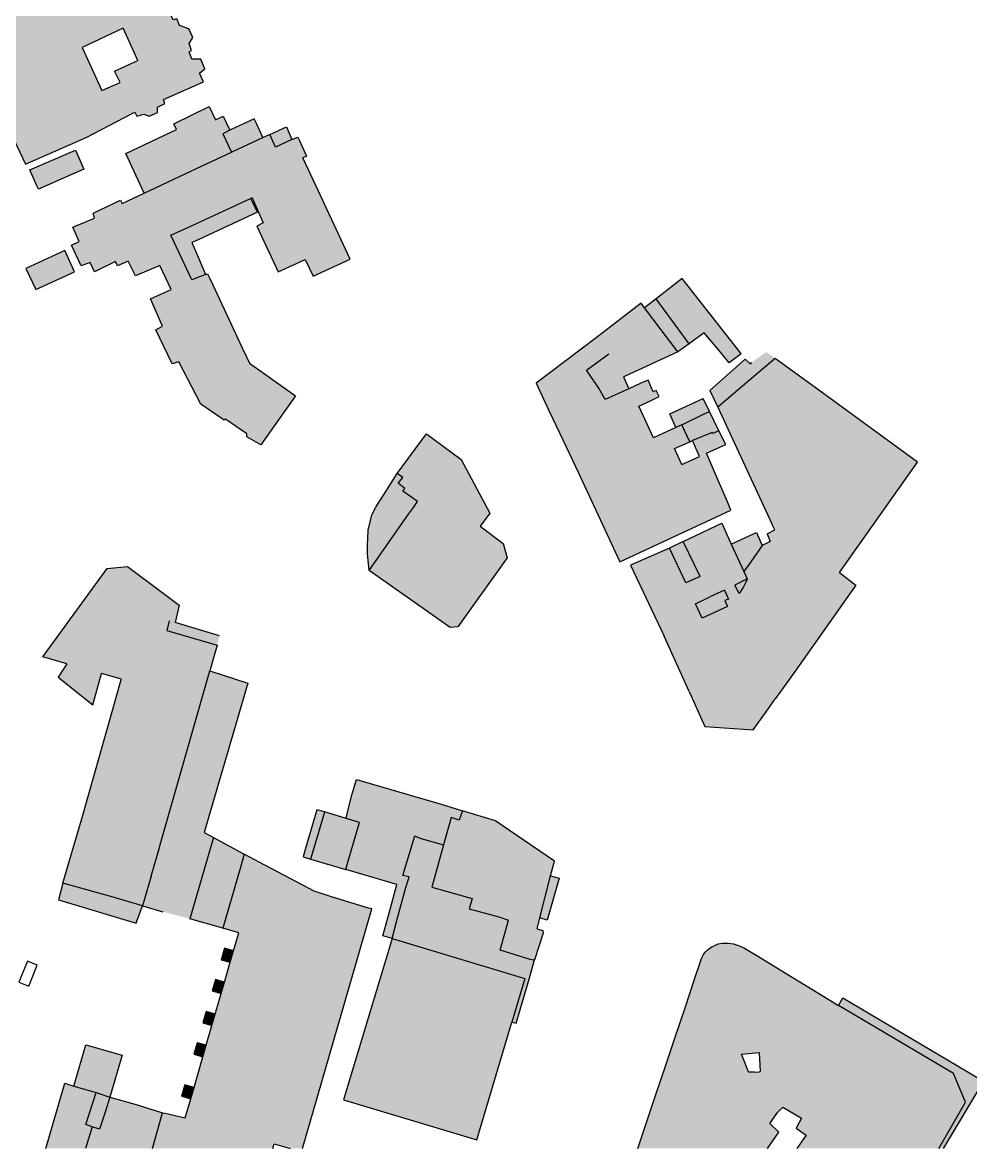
# Model space of a CAD drawing. Header units: millimetres. Extents: x 528980 to 529536, y 186782 to 187150.
# Drawn here: x 529288.2 to 529448.3, y 186782.1 to 186972.4 of the extents above; entities that cross this region are included whole.
import ezdxf

# ---------------------------------------------------------------- set-up
doc = ezdxf.new("R2010")
doc.units = ezdxf.units.MM
doc.header["$LTSCALE"] = 1.5
doc.layers.add('Building Outline', color=1, linetype='Continuous', true_color=0xff0000)
doc.layers.add('Buildings Area', color=1, linetype='Continuous', true_color=0xff0000)

# ---------------------------------------------------------------- blocks, each defined once
blk = doc.blocks.new('mastermap-topo_6112301_ACAD_1_FMEBLOCK10')
at = {"layer": 'Building Outline', "color": 251, "linetype": 'Continuous', "lineweight": -3, "true_color": 0x505050}
for points in [[(-0.95, -24.86), (10.77, 15.61), (10.22, 15.77), (3.94, 17.64), (1.04, 18.64), (-8.26, 23.49), (-10.77, 24.86)], [(-5.95, -24.86), (-5.72, -24.07), (-3.75, -24.64), (-3.01, -24.86)]]:
    blk.add_lwpolyline(points, dxfattribs=at)

msp = doc.modelspace()

# ---------------------------------------------------------------- hatches: boundary and pattern name
at = {"layer": 'Buildings Area', "true_color": 0xfedcaf}
h = msp.add_hatch(color=41, dxfattribs=at)
h.paths.add_polyline_path([(529262.7, 187042.15), (529261.85, 187043.92), (529258.23, 187042.13), (529259.1, 187040.35), (529261.46, 187035.5), (529263.75, 187030.8), (529262.3, 187030.1), (529260.3, 187029.15), (529256.06, 187027.15), (529254.9, 187026.6), (529257, 187022.1), (529256.75, 187021.5), (529257.3, 187020.4), (529256.85, 187019.1), (529257.95, 187016.65), (529259.45, 187016.2), (529259.9, 187015.25), (529259.3, 187013.75), (529260.8, 187010.65), (529262.05, 187010.5), (529262.4, 187009.7), (529261.85, 187008.35), (529263.25, 187005.45), (529264.8, 187005), (529265.3, 187004.15), (529264.6, 187002.45), (529265.5, 187000.55), (529267, 187000.35), (529267.15, 187000), (529267.6, 186999), (529267.1, 186997.35), (529268.1, 186995.05), (529269.65, 186994.8), (529270.35, 186993.55), (529270, 186993.3), (529270.3, 186992.65), (529270.7, 186991.85), (529271, 186991.15), (529263.55, 186987.8), (529260.15, 186986.3), (529261.3, 186983.75), (529258.9, 186982.65), (529260.7, 186978.85), (529267.25, 186981.85), (529273.85, 186984.9), (529274.2, 186984.1), (529274.7, 186983), (529274.95, 186982.95), (529275.1, 186982.95), (529275.25, 186982.9), (529275.45, 186982.7), (529275.55, 186982.5), (529275.6, 186982.3), (529275.55, 186982.1), (529275.5, 186981.75), (529275.05, 186980.7), (529276.3, 186977.95), (529276.85, 186977.8), (529277.2, 186977.65), (529277.5, 186977.45), (529277.75, 186977.25), (529277.95, 186977.05), (529278.05, 186976.8), (529278.1, 186976.5), (529278.1, 186976.3), (529278, 186976.1), (529277.6, 186975.35), (529279.1, 186972.15), (529279.7, 186972.05), (529279.9, 186972.05), (529280.1, 186972), (529280.35, 186971.9), (529280.55, 186971.75), (529280.7, 186971.45), (529280.8, 186971.15), (529280.8, 186970.85), (529280.75, 186970.6), (529280.7, 186970.25), (529280.6, 186970), (529280.45, 186969.6), (529281.75, 186966.8), (529282.85, 186966.4), (529283, 186966.2), (529283.2, 186965.9), (529283.35, 186965.65), (529283.4, 186965.4), (529283.4, 186965.25), (529283.3, 186965.15), (529282.95, 186964.2), (529284.3, 186961.35), (529285, 186961.2), (529285.35, 186961.1), (529285.65, 186960.9), (529285.8, 186960.65), (529285.95, 186960.35), (529286, 186960), (529285.95, 186959.6), (529285.8, 186959.3), (529285.7, 186959.05), (529285.5, 186958.75), (529286.35, 186957), (529284.6, 186956.05), (529285.75, 186953.4), (529286.25, 186953.6), (529288.65, 186948.45), (529298.9, 186953), (529306.7, 186957), (529307.15, 186957.25), (529307.5, 186956.55), (529308.65, 186956.9), (529309.55, 186956.55), (529311, 186957.2), (529311, 186958.1), (529312.2, 186958.7), (529312, 186959.4), (529318.75, 186962.35), (529318.1, 186963.85), (529319, 186964.55), (529318.3, 186966.2), (529316.8, 186966.2), (529316.35, 186967.45), (529316.75, 186967.7), (529316.35, 186968.85), (529316.95, 186969.85), (529316.3, 186971.35), (529314.7, 186971.9), (529314.25, 186973), (529313.6, 186972.85), (529312.7, 186974.8), (529303.15, 186995), (529303.35, 186995.15), (529302, 186998.05), (529302.6, 186998.4), (529301.75, 187000), (529299.65, 187004.3), (529299.2, 187004.1), (529287.15, 187029.1), (529287.6, 187029.3), (529284.95, 187035.1), (529277, 187031.4), (529277.1, 187031.1), (529279.39, 187026.35), (529279.65, 187025.8), (529280.6, 187023.77), (529281.04, 187022.82), (529281.67, 187021.48), (529286.44, 187011.26), (529287.08, 187009.89), (529287.25, 187009.54), (529289.65, 187004.4), (529290.1, 187003.5), (529283.05, 187000.25), (529282.65, 187001.2), (529272.55, 187022.35), (529269.9, 187027.85), (529269.6, 187027.75)], flags=0)
h.paths.add_polyline_path([(529295.8, 186991.7), (529296.8, 186989.55), (529293.95, 186988.3), (529297.7, 186979.95), (529300.7, 186981.25), (529301.5, 186979.45), (529294.3, 186976.2), (529288.55, 186988.95), (529289.45, 186989.4), (529289.7, 186988.9)], flags=0)
h.paths.add_polyline_path([(529298.25, 186968.2), (529305.2, 186971.45), (529307.65, 186966), (529303.7, 186964.2), (529304.65, 186962.25), (529301.6, 186960.9)], flags=0)
for points in [[(529323.5, 186950.5), (529322, 186953.6), (529323.2, 186954.2), (529322.05, 186956.55), (529320.8, 186955.95), (529319.7, 186958.2), (529313.75, 186955.3), (529314.2, 186954.3), (529305.65, 186950.25), (529308.7, 186943.55), (529316.7, 186947.35)], [(529323.8, 186950.65), (529328.78, 186952.97), (529327.74, 186955.21), (529327.32, 186956.11), (529323.2, 186954.2), (529322, 186953.6), (529323.5, 186950.5)], [(529333.7, 186952.65), (529332.75, 186954.8), (529329.95, 186953.5), (529330.9, 186951.35)], [(529333.7, 186952.65), (529330.9, 186951.35), (529329.95, 186953.5), (529329.5, 186953.3), (529328.78, 186952.97), (529323.8, 186950.65), (529323.5, 186950.5), (529316.7, 186947.35), (529308.7, 186943.55), (529305, 186941.8), (529304.75, 186942.4), (529300.1, 186940.2), (529300.35, 186939.35), (529296.7, 186937.8), (529297.75, 186935.4), (529296.45, 186934.8), (529298.1, 186931.3), (529299.6, 186931.85), (529300.35, 186930.3), (529303.9, 186932), (529304.2, 186931.3), (529306.05, 186932.1), (529307.25, 186929.6), (529311.4, 186931.35), (529313.3, 186927.3), (529309.8, 186925.7), (529311.85, 186921.1), (529310.7, 186920.5), (529313.45, 186914.75), (529314.6, 186915.05), (529318.3, 186907.9), (529322.25, 186905.2), (529322.45, 186905.4), (529326.05, 186902.9), (529326.05, 186902.4), (529328.45, 186901.05), (529334.3, 186909.35), (529326.5, 186914.85), (529326, 186915.93), (529325.3, 186917.43), (529320.34, 186928.05), (529319.82, 186929.15), (529319.45, 186929.95), (529319.1, 186929.8), (529316.8, 186928.9), (529313.75, 186935.4), (529313.25, 186936.45), (529316.7, 186938.05), (529326.7, 186942.65), (529326.95, 186942.8), (529333.5, 186945.85), (529332.45, 186948.2), (529335.55, 186949.55), (529336.15, 186949.8), (529334.9, 186952.6), (529334.7, 186953.05)], [(529289.4, 186947.5), (529290.6, 186944.8), (529290.85, 186944.25), (529298.55, 186947.6), (529297.1, 186950.85)], [(529337.7, 186944.85), (529335.55, 186949.55), (529332.45, 186948.2), (529333.5, 186945.85), (529326.95, 186942.8), (529328.85, 186938.55), (529327.75, 186938), (529331.35, 186930.25), (529333.98, 186931.45), (529335.95, 186932.35), (529337.25, 186929.55), (529343.5, 186932.4)], [(529319.1, 186929.8), (529317.55, 186933.45), (529316.8, 186935.21), (529317.85, 186935.7), (529327.85, 186940.35), (529326.7, 186942.65), (529316.7, 186938.05), (529313.25, 186936.45), (529313.75, 186935.4), (529316.8, 186928.9)], [(529296.95, 186930.3), (529295.3, 186933.9), (529288.75, 186930.85), (529290.4, 186927.3)], [(529406.1, 186916.7), (529407.55, 186914.9), (529409.6, 186916.4), (529409.45, 186916.6), (529399.6, 186929.15), (529395.2, 186925.7), (529400.8, 186918.1), (529401.5, 186918.6), (529403.35, 186919.95)], [(529398.9, 186916.75), (529400.8, 186918.1), (529395.2, 186925.7), (529393.25, 186924.2)], [(529393.25, 186924.2), (529392.7, 186925), (529385.1, 186919.15), (529387.2, 186916.4), (529388.9, 186913.95), (529389.9, 186912.6), (529398.9, 186916.75)], [(529385.55, 186910.6), (529383.45, 186913.65), (529387.2, 186916.4), (529385.1, 186919.15), (529374.95, 186911.45), (529377.1, 186906.85)], [(529388.35, 186911.85), (529389.71, 186912.51), (529389.9, 186912.6), (529388.9, 186913.95), (529387.2, 186916.4), (529383.45, 186913.65), (529385.55, 186910.6)], [(529415.35, 186915.65), (529413.8, 186916.7), (529411.3, 186914.95), (529411.15, 186914.65), (529412.45, 186913.2)], [(529439.4, 186898.1), (529423.3, 186909.85), (529415.35, 186915.65), (529412.45, 186913.2), (529405.65, 186907.4), (529414.75, 186887.7), (529415.3, 186886.7), (529414, 186886), (529414.5, 186884.7), (529413.15, 186884.05), (529411.2, 186881.3), (529410.03, 186879.65), (529410.6, 186878.4), (529410.55, 186878.25), (529410.3, 186877.7), (529410, 186877.05), (529409.25, 186875.9), (529408.5, 186877.35), (529408.35, 186877.3), (529406.75, 186876.5), (529407.45, 186874.95), (529406.8, 186874.75), (529407.25, 186873.7), (529403, 186871.75), (529396.55, 186868.7), (529398.15, 186865.2), (529408.1, 186869.95), (529408.7, 186870.2), (529410.8, 186871.2), (529413.75, 186875.4), (529417.05, 186876.7), (529419.15, 186879.45), (529419.1, 186881.35), (529422.55, 186882.25), (529426.2, 186879.45)], [(529405.65, 186907.4), (529412.45, 186913.2), (529411.15, 186914.65), (529410.25, 186915.5), (529404.3, 186910.25)], [(529379.5, 186901.75), (529392.3, 186907.55), (529394.25, 186908.5), (529395.75, 186909.2), (529395.2, 186910.25), (529394.73, 186910.02), (529393.86, 186911.99), (529392.65, 186911.45), (529390.62, 186910.53), (529386.6, 186908.7), (529385.55, 186910.6), (529377.1, 186906.85)], [(529390.62, 186910.53), (529389.71, 186912.51), (529388.35, 186911.85), (529385.55, 186910.6), (529386.6, 186908.7)], [(529398.56, 186903.99), (529399.55, 186904.45), (529403.1, 186906.15), (529404.25, 186906.7), (529403.16, 186908.88), (529397.51, 186906.27)], [(529382.05, 186896.4), (529394.8, 186902.25), (529392.3, 186907.55), (529379.5, 186901.75)], [(529405.8, 186903.4), (529404.25, 186906.7), (529403.1, 186906.15), (529399.55, 186904.45), (529400.9, 186901.55), (529401.38, 186901.75), (529404.7, 186903.15), (529404.8, 186902.95)], [(529399.55, 186897.7), (529398.3, 186900.4), (529400.9, 186901.55), (529399.55, 186904.45), (529398.56, 186903.99), (529394.8, 186902.25), (529382.05, 186896.4), (529384.7, 186890.75)], [(529356.4, 186902.9), (529351.45, 186896.2), (529352.4, 186895.55), (529351.65, 186894.55), (529352.75, 186893.65), (529352.45, 186893.2), (529354.9, 186891.45), (529354.2, 186890.45), (529353.4, 186889.3), (529346.75, 186879.8), (529360.4, 186870.15), (529361.7, 186870.3), (529370.05, 186881.95), (529369.35, 186884.35), (529365.5, 186887.3), (529367.1, 186889.5), (529362.3, 186898.55)], [(529405.8, 186903.4), (529404.8, 186902.95), (529404.7, 186903.15), (529401.38, 186901.75), (529402.52, 186899.06), (529403.73, 186899.61), (529405.96, 186900.63), (529407, 186901.1)], [(529395.3, 186890), (529399.2, 186891.8), (529399.45, 186891.95), (529405.75, 186894.89), (529403.73, 186899.61), (529402.52, 186899.06), (529399.55, 186897.7), (529384.7, 186890.75), (529386.9, 186886)], [(529353.4, 186889.3), (529354.2, 186890.45), (529354.9, 186891.45), (529352.45, 186893.2), (529352.75, 186893.65), (529351.65, 186894.55), (529352.4, 186895.55), (529351.45, 186896.2), (529349.15, 186892.55), (529347.88, 186890.52), (529347.2, 186889.24), (529346.89, 186888.01), (529346.59, 186886.63), (529346.49, 186885.2), (529346.45, 186884.08), (529346.46, 186882.65), (529346.75, 186879.8)], [(529407.85, 186890), (529407.25, 186891.4), (529405.75, 186894.89), (529399.45, 186891.95), (529399.2, 186891.8), (529395.3, 186890), (529386.9, 186886), (529389.1, 186881.3)], [(529410.6, 186878.4), (529410.03, 186879.65), (529407.91, 186884.27), (529406.3, 186887.8), (529399.8, 186884.7), (529402.65, 186878.8), (529404.3, 186875.35), (529406.75, 186876.5), (529408.35, 186877.3), (529408.5, 186877.35)], [(529411.2, 186881.3), (529413.15, 186884.05), (529412.16, 186886.21), (529409.59, 186885.04), (529407.91, 186884.27), (529410.03, 186879.65)], [(529403, 186871.75), (529401.85, 186874.15), (529404.3, 186875.35), (529402.65, 186878.8), (529400.25, 186877.75), (529397.45, 186883.6), (529390.9, 186880.7), (529396.55, 186868.7)], [(529397.45, 186883.6), (529400.25, 186877.75), (529402.65, 186878.8), (529399.8, 186884.7)], [(529418.7, 186862.8), (529428.95, 186877.35), (529426.2, 186879.45), (529422.55, 186882.25), (529419.1, 186881.35), (529419.15, 186879.45), (529417.05, 186876.7), (529413.75, 186875.4), (529410.8, 186871.2), (529408.7, 186870.2)], [(529314.65, 186873.94), (529311.7, 186876.15), (529305.9, 186880.5), (529302.5, 186880.15), (529291.6, 186865.2), (529295.64, 186864.06), (529301.53, 186862.4), (529304.9, 186861.45), (529308.2, 186872.7), (529310.72, 186871.95), (529312.95, 186871.3), (529313.96, 186871)], [(529408.5, 186877.35), (529409.25, 186875.9), (529410, 186877.05), (529410.3, 186877.7), (529410.55, 186878.25), (529410.6, 186878.4)], [(529404.3, 186875.35), (529401.85, 186874.15), (529403, 186871.75), (529407.25, 186873.7), (529406.8, 186874.75), (529407.45, 186874.95), (529406.75, 186876.5)], [(529303.1, 186824.7), (529304.5, 186829.75), (529309.9, 186828.15), (529311.3, 186833), (529311.35, 186833.3), (529319.8, 186862.85), (529321.05, 186867.2), (529312.55, 186869.65), (529312.95, 186871.3), (529310.72, 186871.95), (529308.2, 186872.7), (529304.9, 186861.45), (529304.8, 186861.15), (529300.4, 186845.6), (529298.25, 186838.05), (529295, 186827)], [(529321.05, 186867.2), (529321.45, 186868.75), (529313.96, 186871), (529312.95, 186871.3), (529312.55, 186869.65)], [(529418.7, 186862.8), (529408.7, 186870.2), (529408.1, 186869.95), (529409.15, 186867.65), (529409.3, 186867.35), (529409.35, 186867.05), (529409.4, 186866.6), (529409.3, 186866.15), (529408.8, 186863), (529415.4, 186858.2)], [(529400.8, 186859.35), (529408.8, 186863), (529409.3, 186866.15), (529409.4, 186866.6), (529409.35, 186867.05), (529409.3, 186867.35), (529409.15, 186867.65), (529408.1, 186869.95), (529398.15, 186865.2)], [(529301.53, 186862.4), (529295.64, 186864.06), (529294.17, 186861.77), (529300.04, 186857.11)], [(529316.45, 186820.95), (529319.36, 186831.02), (529320.42, 186834.7), (529318.85, 186835.55), (529326.25, 186860.8), (529319.8, 186862.85), (529311.35, 186833.3), (529311.3, 186833), (529309.9, 186828.15), (529308.45, 186823.15), (529311.9, 186822.15)], [(529408.8, 186863), (529400.8, 186859.35), (529403.45, 186853.45), (529411.6, 186852.9), (529413.8, 186855.95), (529415.4, 186858.2)], [(529362.5, 186839.2), (529361.45, 186839.55), (529358.9, 186840.3), (529344.6, 186844.5), (529343.88, 186842.1), (529343.38, 186840.12), (529342.83, 186837.94), (529342.83, 186837.93), (529345.13, 186837.25), (529343.14, 186830.54), (529342.78, 186829.29), (529351.43, 186826.73), (529351.37, 186826.51), (529349.89, 186821.12), (529349.06, 186818.07), (529350.6, 186817.65), (529351.4, 186820.65), (529352.9, 186826.05), (529353.3, 186827.5), (529353.5, 186828.05), (529352.45, 186828.3), (529354.45, 186835), (529355.3, 186834.6), (529359.3, 186833.45), (529360.6, 186838.05), (529361.95, 186837.65)], [(529337.2, 186832.31), (529339.18, 186838.98), (529339.19, 186839.01), (529337.92, 186839.39), (529337.91, 186839.35), (529335.93, 186832.69), (529335.56, 186831.43), (529336.83, 186831.05)], [(529343.14, 186830.54), (529345.13, 186837.25), (529342.83, 186837.93), (529341.97, 186838.19), (529339.19, 186839.01), (529339.18, 186838.98), (529337.2, 186832.31), (529336.83, 186831.05), (529342.78, 186829.29)], [(529378.03, 186830.72), (529369.18, 186836.75), (529368.07, 186837.51), (529362.5, 186839.2), (529361.95, 186837.65), (529360.6, 186838.05), (529359.3, 186833.45), (529357.3, 186826.3), (529361.93, 186825.02), (529364.15, 186824.4), (529363.65, 186822.65), (529368.65, 186821.3), (529370.3, 186820.75), (529375.13, 186819.28), (529375.59, 186821.1), (529377.4, 186828.22)], [(529324.93, 186829.43), (529325.64, 186831.86), (529320.42, 186834.7), (529319.36, 186831.02), (529316.45, 186820.95), (529322.01, 186819.37)], [(529373.95, 186814.1), (529368.85, 186815.65), (529360.04, 186818.27), (529361.93, 186825.02), (529357.3, 186826.3), (529359.3, 186833.45), (529355.3, 186834.6), (529354.45, 186835), (529352.45, 186828.3), (529353.5, 186828.05), (529353.3, 186827.5), (529352.9, 186826.05), (529351.4, 186820.65), (529350.6, 186817.65), (529373.05, 186810.85), (529370.85, 186803.5), (529371.6, 186803.3), (529373.75, 186810.75), (529374.65, 186814), (529374.5, 186813.95)], [(529333.4, 186782.15), (529335.46, 186782.15), (529347.18, 186822.62), (529346.63, 186822.78), (529340.35, 186824.65), (529337.45, 186825.65), (529328.15, 186830.5), (529325.64, 186831.86), (529324.93, 186829.43), (529322.01, 186819.37), (529324.7, 186818.6), (529323.81, 186815.53), (529323.26, 186813.61), (529322.28, 186810.24), (529321.73, 186808.32), (529320.73, 186804.86), (529320.17, 186802.94), (529319.2, 186799.58), (529318.65, 186797.66), (529317.15, 186792.47), (529316.59, 186790.55), (529315.65, 186787.3), (529312.25, 186788.1), (529311.85, 186788.15), (529310.12, 186782.15), (529330.46, 186782.15), (529330.69, 186782.93), (529332.66, 186782.36)], [(529303.1, 186824.7), (529308.45, 186823.15), (529309.9, 186828.15), (529304.5, 186829.75)], [(529307.5, 186820.55), (529308.45, 186823.15), (529303.1, 186824.7), (529295, 186827), (529294.25, 186824.15), (529307.4, 186820.2)], [(529375.59, 186821.1), (529376.8, 186820.75), (529378.85, 186827.8), (529377.4, 186828.22)], [(529370.3, 186820.75), (529368.65, 186821.3), (529363.65, 186822.65), (529364.15, 186824.4), (529361.93, 186825.02), (529360.04, 186818.27), (529368.85, 186815.65)], [(529374.65, 186814), (529376.15, 186818.55), (529376.05, 186819), (529375.13, 186819.28), (529370.3, 186820.75), (529368.85, 186815.65), (529373.95, 186814.1), (529374.5, 186813.95)], [(529370.85, 186803.5), (529373.05, 186810.85), (529350.6, 186817.65), (529342.4, 186790.35), (529364.9, 186783.6)], [(529409.65, 186798.1), (529412.6, 186798.35), (529412.45, 186805.1), (529412.25, 186814.75), (529411, 186815.5), (529410.15, 186816), (529409.3, 186816.4), (529408.3, 186816.7), (529407.4, 186816.85), (529406.45, 186816.85), (529405.7, 186816.7), (529405, 186816.4), (529404.7, 186816.25), (529404.05, 186815.8), (529403.5, 186815.3), (529403.2, 186814.9), (529402.9, 186814.25), (529402.65, 186813.55), (529401.7, 186810.75), (529407.3, 186804.4), (529407.45, 186803.95), (529407.7, 186803.45), (529408, 186802.7), (529408.3, 186801.8)], [(529323.81, 186815.53), (529322.27, 186815.97), (529321.72, 186814.05), (529323.26, 186813.61)], [(529417.2, 186811.7), (529412.25, 186814.75), (529412.45, 186805.1), (529413.75, 186804.45), (529416.35, 186810.2)], [(529412.8, 186795.15), (529414.85, 186794.35), (529416.95, 186801.45), (529421.55, 186809.05), (529417.2, 186811.7), (529416.35, 186810.2), (529413.75, 186804.45), (529412.45, 186805.1), (529412.6, 186798.35)], [(529322.28, 186810.24), (529320.75, 186810.69), (529320.19, 186808.77), (529321.73, 186808.32)], [(529401.7, 186810.75), (529400.1, 186805.9), (529408.3, 186801.8), (529408, 186802.7), (529407.7, 186803.45), (529407.45, 186803.95), (529407.3, 186804.4)], [(529421.55, 186809.05), (529416.95, 186801.45), (529414.85, 186794.35), (529415, 186794.3), (529414.85, 186793.75), (529414.8, 186793.2), (529414.9, 186792.3), (529415.2, 186791.4), (529415.35, 186790.9), (529415.55, 186790.4), (529415.7, 186790.05), (529415.95, 186789.55), (529426.05, 186806.3)], [(529442.96, 186782.15), (529443.71, 186782.15), (529450.5, 186793.55), (529426.75, 186807.6), (529426.05, 186806.3), (529445.45, 186794.8), (529447.5, 186789.95)], [(529408.3, 186801.8), (529400.1, 186805.9), (529398.5, 186801.1), (529406.65, 186798.35), (529409.6, 186794.7), (529410.8, 186795.1), (529409.65, 186798.1)], [(529442.96, 186782.15), (529447.5, 186789.95), (529445.45, 186794.8), (529426.05, 186806.3), (529415.95, 186789.55), (529416.6, 186789.15), (529419.8, 186787.25), (529418.85, 186785.6), (529420.55, 186784.4), (529418.97, 186782.15)], [(529320.73, 186804.86), (529319.19, 186805.31), (529318.64, 186803.39), (529320.17, 186802.94)], [(529319.2, 186799.58), (529317.66, 186800.02), (529317.11, 186798.1), (529318.65, 186797.66)], [(529414.45, 186786.35), (529415.75, 186788.25), (529414.5, 186789.25), (529413.95, 186789.6), (529413.5, 186789.95), (529412.75, 186790.65), (529412.1, 186791.45), (529411.85, 186791.85), (529409.6, 186794.7), (529406.65, 186798.35), (529398.5, 186801.1), (529396.85, 186796.2), (529405.1, 186793.4)], [(529302.95, 186790.84), (529304.99, 186797.91), (529298.86, 186799.67), (529296.85, 186792.7), (529300.6, 186791.6)], [(529410.62, 186782.15), (529414.03, 186782.15), (529415.95, 186784.9), (529414.45, 186786.35), (529405.1, 186793.4), (529396.85, 186796.2), (529395.1, 186791.1), (529403.45, 186788), (529403.8, 186787.95), (529404.15, 186787.85), (529404.65, 186787.6), (529405.1, 186787.25), (529405.3, 186787)], [(529415.75, 186788.25), (529416.6, 186789.15), (529415.95, 186789.55), (529415.7, 186790.05), (529415.55, 186790.4), (529415.35, 186790.9), (529415.2, 186791.4), (529414.9, 186792.3), (529414.8, 186793.2), (529414.85, 186793.75), (529415, 186794.3), (529414.85, 186794.35), (529412.8, 186795.15), (529412.6, 186795.1), (529412.15, 186795.05), (529411.85, 186795.1), (529410.8, 186795.1), (529409.6, 186794.7), (529411.85, 186791.85), (529412.1, 186791.45), (529412.75, 186790.65), (529413.5, 186789.95), (529413.95, 186789.6), (529414.5, 186789.25)], [(529292.1, 186782.15), (529298.81, 186782.15), (529299.95, 186785.8), (529298.85, 186786.2), (529300.6, 186791.6), (529296.85, 186792.7), (529295.3, 186793.2)], [(529317.15, 186792.47), (529315.61, 186792.92), (529315.05, 186790.99), (529316.59, 186790.55)], [(529298.81, 186782.15), (529310.12, 186782.15), (529311.85, 186788.15), (529307.4, 186789.6), (529302.95, 186790.84), (529302.2, 186788.45), (529301.2, 186785.4), (529299.95, 186785.8)], [(529299.95, 186785.8), (529301.2, 186785.4), (529302.2, 186788.45), (529302.95, 186790.84), (529300.6, 186791.6), (529298.85, 186786.2)], [(529392.1, 186782.15), (529410.62, 186782.15), (529405.3, 186787), (529405.1, 186787.25), (529404.65, 186787.6), (529404.15, 186787.85), (529403.8, 186787.95), (529403.45, 186788), (529395.1, 186791.1)]]:
    msp.add_hatch(color=41, dxfattribs=at).paths.add_polyline_path(points, flags=0)

# ---------------------------------------------------------------- linework, layer by layer
at = {"layer": 'Building Outline', "color": 251, "linetype": 'Continuous', "lineweight": -3, "true_color": 0x505050}
for points in [[(529318.75, 186962.35), (529318.1, 186963.85), (529319, 186964.55), (529318.3, 186966.2), (529316.8, 186966.2), (529316.35, 186967.45), (529316.75, 186967.7), (529316.35, 186968.85), (529316.95, 186969.85), (529316.3, 186971.35), (529314.7, 186971.9), (529314.25, 186973), (529313.6, 186972.85), (529312.7, 186974.8)], [(529288.65, 186948.45), (529298.9, 186953), (529306.7, 186957), (529307.15, 186957.25), (529307.5, 186956.55), (529308.65, 186956.9), (529309.55, 186956.55), (529311, 186957.2), (529311, 186958.1), (529312.2, 186958.7), (529312, 186959.4), (529318.75, 186962.35)], [(529308.7, 186943.55), (529305.65, 186950.25), (529314.2, 186954.3), (529313.75, 186955.3), (529319.7, 186958.2)], [(529319.7, 186958.2), (529320.8, 186955.95), (529322.05, 186956.55), (529323.2, 186954.2)], [(529328.78, 186952.97), (529327.74, 186955.21), (529327.32, 186956.11), (529323.2, 186954.2)], [(529323.2, 186954.2), (529322, 186953.6), (529323.5, 186950.5)], [(529329.95, 186953.5), (529332.75, 186954.8), (529333.7, 186952.65)], [(529286.25, 186953.6), (529288.65, 186948.45)], [(529323.5, 186950.5), (529323.8, 186950.65), (529328.78, 186952.97)], [(529328.78, 186952.97), (529329.5, 186953.3), (529329.95, 186953.5)], [(529333.7, 186952.65), (529330.9, 186951.35), (529329.95, 186953.5)], [(529333.7, 186952.65), (529334.7, 186953.05), (529334.9, 186952.6)], [(529334.9, 186952.6), (529336.15, 186949.8), (529335.55, 186949.55)], [(529289.4, 186947.5), (529297.1, 186950.85), (529298.55, 186947.6), (529290.85, 186944.25)], [(529308.7, 186943.55), (529316.7, 186947.35), (529323.5, 186950.5)], [(529337.7, 186944.85), (529335.55, 186949.55)], [(529290.85, 186944.25), (529290.6, 186944.8), (529289.4, 186947.5)], [(529333.98, 186931.45), (529335.95, 186932.35), (529337.25, 186929.55), (529343.5, 186932.4), (529337.7, 186944.85)], [(529296.7, 186937.8), (529300.35, 186939.35), (529300.1, 186940.2), (529304.75, 186942.4), (529305, 186941.8), (529308.7, 186943.55)], [(529319.1, 186929.8), (529316.8, 186928.9), (529313.75, 186935.4), (529313.25, 186936.45), (529316.7, 186938.05), (529326.7, 186942.65)], [(529326.7, 186942.65), (529327.85, 186940.35), (529317.85, 186935.7), (529316.8, 186935.21), (529317.55, 186933.45), (529319.1, 186929.8)], [(529326.95, 186942.8), (529326.7, 186942.65)], [(529326.95, 186942.8), (529328.85, 186938.55), (529327.75, 186938), (529331.35, 186930.25)], [(529296.45, 186934.8), (529297.75, 186935.4), (529296.7, 186937.8)], [(529304.2, 186931.3), (529303.9, 186932), (529300.35, 186930.3), (529299.6, 186931.85), (529298.1, 186931.3), (529296.45, 186934.8)], [(529288.75, 186930.85), (529290.4, 186927.3), (529296.95, 186930.3), (529295.3, 186933.9)], [(529295.3, 186933.9), (529288.75, 186930.85)], [(529318.3, 186907.9), (529314.6, 186915.05), (529313.45, 186914.75), (529310.7, 186920.5), (529311.85, 186921.1), (529309.8, 186925.7), (529313.3, 186927.3), (529311.4, 186931.35), (529307.25, 186929.6), (529306.05, 186932.1), (529304.2, 186931.3)], [(529331.35, 186930.25), (529333.98, 186931.45)], [(529319.1, 186929.8), (529319.45, 186929.95), (529319.82, 186929.15)], [(529319.82, 186929.15), (529320.34, 186928.05)], [(529399.6, 186929.15), (529395.2, 186925.7)], [(529409.6, 186916.4), (529409.45, 186916.6), (529399.6, 186929.15)], [(529320.34, 186928.05), (529325.3, 186917.43)], [(529395.2, 186925.7), (529393.25, 186924.2)], [(529400.8, 186918.1), (529395.2, 186925.7)], [(529393.25, 186924.2), (529392.7, 186925), (529385.1, 186919.15)], [(529398.9, 186916.75), (529393.25, 186924.2)], [(529409.6, 186916.4), (529407.55, 186914.9), (529406.1, 186916.7), (529403.35, 186919.95), (529401.5, 186918.6), (529400.8, 186918.1)], [(529385.1, 186919.15), (529374.95, 186911.45)], [(529400.8, 186918.1), (529398.9, 186916.75)], [(529326, 186915.93), (529326.5, 186914.85), (529334.3, 186909.35), (529328.45, 186901.05), (529326.05, 186902.4), (529326.05, 186902.9), (529322.45, 186905.4), (529322.25, 186905.2), (529318.3, 186907.9)], [(529325.3, 186917.43), (529326, 186915.93)], [(529385.55, 186910.6), (529383.45, 186913.65), (529387.2, 186916.4)], [(529398.9, 186916.75), (529389.9, 186912.6)], [(529410.25, 186915.5), (529404.3, 186910.25)], [(529411.15, 186914.65), (529410.25, 186915.5)], [(529411.3, 186914.95), (529411.15, 186914.65)], [(529415.35, 186915.65), (529412.45, 186913.2)], [(529423.3, 186909.85), (529415.35, 186915.65)], [(529389.9, 186912.6), (529389.71, 186912.51)], [(529389.71, 186912.51), (529390.62, 186910.53)], [(529395.75, 186909.2), (529395.2, 186910.25), (529394.73, 186910.02), (529393.86, 186911.99), (529392.65, 186911.45), (529390.62, 186910.53)], [(529412.45, 186913.2), (529405.65, 186907.4)], [(529374.95, 186911.45), (529377.1, 186906.85)], [(529390.62, 186910.53), (529386.6, 186908.7), (529385.55, 186910.6)], [(529404.3, 186910.25), (529405.65, 186907.4)], [(529392.3, 186907.55), (529394.25, 186908.5), (529395.75, 186909.2)], [(529398.56, 186903.99), (529397.51, 186906.27), (529403.16, 186908.88)], [(529404.25, 186906.7), (529403.16, 186908.88)], [(529426.2, 186879.45), (529439.4, 186898.1), (529423.3, 186909.85)], [(529377.1, 186906.85), (529379.5, 186901.75)], [(529394.8, 186902.25), (529392.3, 186907.55)], [(529399.55, 186904.45), (529403.1, 186906.15), (529404.25, 186906.7)], [(529405.8, 186903.4), (529404.25, 186906.7)], [(529405.65, 186907.4), (529414.75, 186887.7)], [(529399.55, 186904.45), (529398.56, 186903.99)], [(529400.9, 186901.55), (529399.55, 186904.45)], [(529351.45, 186896.2), (529356.4, 186902.9), (529362.3, 186898.55)], [(529398.56, 186903.99), (529394.8, 186902.25)], [(529405.8, 186903.4), (529404.8, 186902.95), (529404.7, 186903.15), (529401.38, 186901.75)], [(529407, 186901.1), (529405.8, 186903.4)], [(529379.5, 186901.75), (529382.05, 186896.4)], [(529399.55, 186897.7), (529398.3, 186900.4), (529400.9, 186901.55)], [(529400.9, 186901.55), (529401.38, 186901.75)], [(529402.52, 186899.06), (529401.38, 186901.75)], [(529403.73, 186899.61), (529405.96, 186900.63), (529407, 186901.1)], [(529399.55, 186897.7), (529402.52, 186899.06)], [(529405.75, 186894.89), (529403.73, 186899.61)], [(529362.3, 186898.55), (529367.1, 186889.5), (529365.5, 186887.3), (529369.35, 186884.35), (529370.05, 186881.95), (529361.7, 186870.3), (529360.4, 186870.15), (529346.75, 186879.8)], [(529346.75, 186879.8), (529346.46, 186882.65), (529346.45, 186884.08), (529346.49, 186885.2), (529346.59, 186886.63), (529346.89, 186888.01), (529347.2, 186889.24), (529347.88, 186890.52), (529349.15, 186892.55), (529351.45, 186896.2)], [(529346.75, 186879.8), (529353.4, 186889.3), (529354.2, 186890.45), (529354.9, 186891.45), (529352.45, 186893.2), (529352.75, 186893.65), (529351.65, 186894.55), (529352.4, 186895.55), (529351.45, 186896.2)], [(529382.05, 186896.4), (529384.7, 186890.75)], [(529389.1, 186881.3), (529407.85, 186890), (529407.25, 186891.4), (529405.75, 186894.89)], [(529384.7, 186890.75), (529386.9, 186886)], [(529399.8, 186884.7), (529406.3, 186887.8)], [(529406.3, 186887.8), (529407.91, 186884.27)], [(529414, 186886), (529415.3, 186886.7), (529414.75, 186887.7)], [(529386.9, 186886), (529389.1, 186881.3)], [(529407.91, 186884.27), (529409.59, 186885.04), (529412.16, 186886.21), (529413.15, 186884.05)], [(529414, 186886), (529414.5, 186884.7), (529413.15, 186884.05)], [(529397.45, 186883.6), (529390.9, 186880.7)], [(529399.8, 186884.7), (529397.45, 186883.6)], [(529402.65, 186878.8), (529400.25, 186877.75), (529397.45, 186883.6)], [(529402.65, 186878.8), (529399.8, 186884.7)], [(529407.91, 186884.27), (529410.03, 186879.65)], [(529413.15, 186884.05), (529411.2, 186881.3), (529410.03, 186879.65)], [(529291.6, 186865.2), (529302.5, 186880.15), (529305.9, 186880.5), (529311.7, 186876.15), (529314.65, 186873.94), (529313.96, 186871)], [(529390.9, 186880.7), (529396.55, 186868.7)], [(529410.03, 186879.65), (529410.6, 186878.4)], [(529410.6, 186878.4), (529408.5, 186877.35)], [(529410.6, 186878.4), (529410.55, 186878.25), (529410.3, 186877.7), (529410, 186877.05), (529409.25, 186875.9), (529408.5, 186877.35)], [(529426.2, 186879.45), (529428.95, 186877.35), (529418.7, 186862.8)], [(529406.75, 186876.5), (529407.45, 186874.95), (529406.8, 186874.75), (529407.25, 186873.7), (529403, 186871.75)], [(529406.75, 186876.5), (529404.3, 186875.35)], [(529403, 186871.75), (529401.85, 186874.15), (529404.3, 186875.35)], [(529312.95, 186871.3), (529312.55, 186869.65), (529321.05, 186867.2)], [(529321.45, 186868.75), (529313.96, 186871)], [(529398.15, 186865.2), (529396.55, 186868.7)], [(529321.05, 186867.2), (529319.8, 186862.85)], [(529295.64, 186864.06), (529291.6, 186865.2)], [(529400.8, 186859.35), (529398.15, 186865.2)], [(529295.64, 186864.06), (529294.17, 186861.77)], [(529309.9, 186828.15), (529311.3, 186833), (529311.35, 186833.3), (529319.8, 186862.85)], [(529319.8, 186862.85), (529326.25, 186860.8)], [(529418.7, 186862.8), (529415.4, 186858.2)], [(529294.17, 186861.77), (529300.04, 186857.11)], [(529295, 186827), (529298.25, 186838.05), (529300.4, 186845.6), (529304.8, 186861.15), (529304.9, 186861.45)], [(529300.04, 186857.11), (529301.53, 186862.4)], [(529304.9, 186861.45), (529301.53, 186862.4)], [(529326.25, 186860.8), (529318.85, 186835.55), (529320.42, 186834.7)], [(529400.8, 186859.35), (529403.45, 186853.45), (529411.6, 186852.9)], [(529411.6, 186852.9), (529413.8, 186855.95), (529415.4, 186858.2)], [(529342.83, 186837.93), (529342.83, 186837.94), (529343.38, 186840.12), (529343.88, 186842.1), (529344.6, 186844.5), (529358.9, 186840.3)], [(529358.9, 186840.3), (529361.45, 186839.55)], [(529339.19, 186839.01), (529337.92, 186839.39), (529337.91, 186839.35), (529335.93, 186832.69), (529335.56, 186831.43), (529336.83, 186831.05)], [(529339.19, 186839.01), (529339.18, 186838.98), (529337.2, 186832.31), (529336.83, 186831.05)], [(529342.83, 186837.93), (529341.97, 186838.19), (529339.19, 186839.01)], [(529342.78, 186829.29), (529343.14, 186830.54), (529345.13, 186837.25), (529342.83, 186837.93)], [(529362.5, 186839.2), (529361.95, 186837.65), (529360.6, 186838.05), (529359.3, 186833.45)], [(529361.45, 186839.55), (529362.5, 186839.2)], [(529378.03, 186830.72), (529369.18, 186836.75), (529368.07, 186837.51), (529362.5, 186839.2)], [(529320.42, 186834.7), (529319.36, 186831.02), (529316.45, 186820.95)], [(529320.42, 186834.7), (529325.64, 186831.86)], [(529350.6, 186817.65), (529351.4, 186820.65), (529352.9, 186826.05), (529353.3, 186827.5), (529353.5, 186828.05), (529352.45, 186828.3), (529354.45, 186835), (529355.3, 186834.6), (529359.3, 186833.45)], [(529359.3, 186833.45), (529357.3, 186826.3), (529361.93, 186825.02)], [(529325.64, 186831.86), (529324.93, 186829.43), (529322.01, 186819.37)], [(529336.83, 186831.05), (529342.78, 186829.29)], [(529377.4, 186828.22), (529378.03, 186830.72)], [(529350.6, 186817.65), (529349.06, 186818.07), (529349.89, 186821.12), (529351.37, 186826.51), (529351.43, 186826.73), (529342.78, 186829.29)], [(529295, 186827), (529294.25, 186824.15)], [(529303.1, 186824.7), (529295, 186827)], [(529309.9, 186828.15), (529308.45, 186823.15)], [(529377.4, 186828.22), (529378.85, 186827.8), (529376.8, 186820.75), (529375.59, 186821.1)], [(529375.59, 186821.1), (529377.4, 186828.22)], [(529308.45, 186823.15), (529303.1, 186824.7)], [(529361.93, 186825.02), (529364.15, 186824.4), (529363.65, 186822.65), (529368.65, 186821.3), (529370.3, 186820.75)], [(529294.25, 186824.15), (529307.4, 186820.2), (529307.5, 186820.55)], [(529307.5, 186820.55), (529308.45, 186823.15)], [(529308.45, 186823.15), (529311.9, 186822.15)], [(529322.01, 186819.37), (529316.45, 186820.95)], [(529368.85, 186815.65), (529370.3, 186820.75)], [(529375.13, 186819.28), (529375.59, 186821.1)], [(529323.81, 186815.53), (529324.7, 186818.6), (529322.01, 186819.37)], [(529375.13, 186819.28), (529376.05, 186819), (529376.15, 186818.55), (529374.65, 186814)], [(529350.6, 186817.65), (529342.4, 186790.35), (529364.9, 186783.6)], [(529350.6, 186817.65), (529373.05, 186810.85), (529370.85, 186803.5)], [(529401.7, 186810.75), (529402.65, 186813.55), (529402.9, 186814.25), (529403.2, 186814.9), (529403.5, 186815.3), (529404.05, 186815.8), (529404.7, 186816.25), (529405, 186816.4), (529405.7, 186816.7), (529406.45, 186816.85), (529407.4, 186816.85), (529408.3, 186816.7), (529409.3, 186816.4), (529410.15, 186816), (529411, 186815.5), (529412.25, 186814.75)], [(529323.81, 186815.53), (529322.27, 186815.97), (529321.72, 186814.05), (529323.26, 186813.61)], [(529323.26, 186813.61), (529323.81, 186815.53)], [(529374.65, 186814), (529374.5, 186813.95), (529373.95, 186814.1), (529368.85, 186815.65)], [(529322.28, 186810.24), (529323.26, 186813.61)], [(529370.85, 186803.5), (529371.6, 186803.3), (529373.75, 186810.75), (529374.65, 186814)], [(529412.25, 186814.75), (529417.2, 186811.7)], [(529417.2, 186811.7), (529421.55, 186809.05)], [(529322.28, 186810.24), (529320.75, 186810.69), (529320.19, 186808.77), (529321.73, 186808.32)], [(529321.73, 186808.32), (529322.28, 186810.24)], [(529400.1, 186805.9), (529401.7, 186810.75)], [(529320.73, 186804.86), (529321.73, 186808.32)], [(529421.55, 186809.05), (529426.05, 186806.3)], [(529426.05, 186806.3), (529426.75, 186807.6), (529450.5, 186793.55), (529443.71, 186782.15)], [(529398.5, 186801.1), (529400.1, 186805.9)], [(529442.96, 186782.15), (529447.5, 186789.95), (529445.45, 186794.8), (529426.05, 186806.3)], [(529320.73, 186804.86), (529319.19, 186805.31), (529318.64, 186803.39), (529320.17, 186802.94)], [(529320.17, 186802.94), (529320.73, 186804.86)], [(529364.9, 186783.6), (529370.85, 186803.5)], [(529319.2, 186799.58), (529320.17, 186802.94)], [(529319.2, 186799.58), (529317.66, 186800.02), (529317.11, 186798.1), (529318.65, 186797.66)], [(529396.85, 186796.2), (529398.5, 186801.1)], [(529296.85, 186792.7), (529298.86, 186799.67)], [(529298.86, 186799.67), (529304.99, 186797.91)], [(529304.99, 186797.91), (529302.95, 186790.84)], [(529318.65, 186797.66), (529319.2, 186799.58)], [(529409.65, 186798.1), (529412.6, 186798.35)], [(529410.8, 186795.1), (529409.65, 186798.1)], [(529412.6, 186798.35), (529412.8, 186795.15)], [(529317.15, 186792.47), (529318.65, 186797.66)], [(529395.1, 186791.1), (529396.85, 186796.2)], [(529410.8, 186795.1), (529411.85, 186795.1), (529412.15, 186795.05), (529412.6, 186795.1), (529412.8, 186795.15)], [(529292.1, 186782.15), (529295.3, 186793.2)], [(529295.3, 186793.2), (529296.85, 186792.7)], [(529296.85, 186792.7), (529300.6, 186791.6)], [(529317.15, 186792.47), (529315.61, 186792.92), (529315.05, 186790.99), (529316.59, 186790.55)], [(529316.59, 186790.55), (529317.15, 186792.47)], [(529299.95, 186785.8), (529298.85, 186786.2), (529300.6, 186791.6)], [(529302.95, 186790.84), (529302.2, 186788.45), (529301.2, 186785.4), (529299.95, 186785.8)], [(529300.6, 186791.6), (529302.95, 186790.84)], [(529302.95, 186790.84), (529307.4, 186789.6)], [(529312.25, 186788.1), (529315.65, 186787.3), (529316.59, 186790.55)], [(529392.1, 186782.15), (529395.1, 186791.1)], [(529307.4, 186789.6), (529311.85, 186788.15)], [(529415.75, 186788.25), (529416.6, 186789.15)], [(529416.6, 186789.15), (529419.8, 186787.25), (529418.85, 186785.6), (529420.55, 186784.4), (529418.97, 186782.15)], [(529310.12, 186782.15), (529311.85, 186788.15)], [(529311.85, 186788.15), (529312.25, 186788.1)], [(529414.45, 186786.35), (529415.75, 186788.25)], [(529299.95, 186785.8), (529298.81, 186782.15)], [(529414.03, 186782.15), (529415.95, 186784.9), (529414.45, 186786.35)]]:
    msp.add_lwpolyline(points, dxfattribs=at)
for points in [[(529301.6, 186960.9), (529304.65, 186962.25), (529303.7, 186964.2), (529307.65, 186966), (529305.2, 186971.45), (529298.25, 186968.2)], [(529289.23, 186809.56), (529290.67, 186813.1), (529289.01, 186813.78), (529287.57, 186810.24)]]:
    msp.add_lwpolyline(points, close=True, dxfattribs=at)

# ---------------------------------------------------------------- block references
msp.add_blockref('mastermap-topo_6112301_ACAD_1_FMEBLOCK10', (529336.41, 186807.01), dxfattribs=at)

doc.saveas('drawing.dxf')
